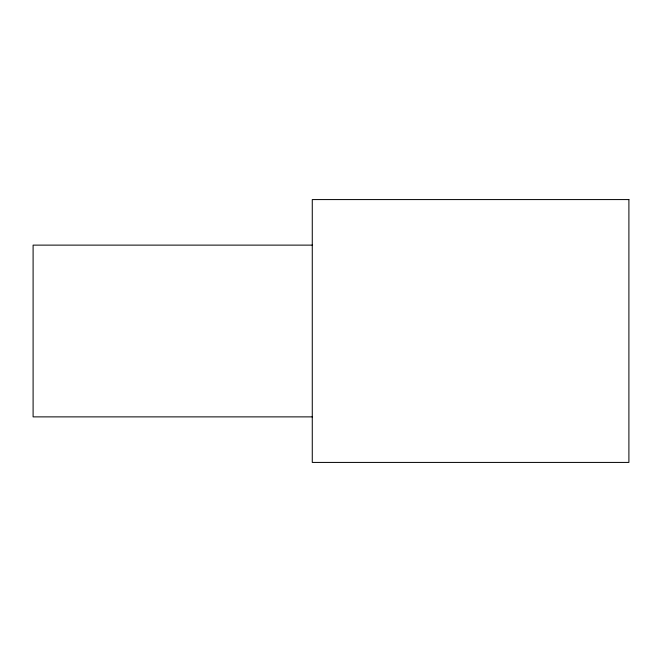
<?xml version="1.0" encoding="UTF-8"?>
<svg xmlns="http://www.w3.org/2000/svg" width="662" height="662" viewBox="0 0 662 662"><rect width="100%" height="100%" fill="white"/><g stroke="black" fill="none" stroke-linecap="round" stroke-linejoin="round"><path stroke-width="0.99" d="M312.274 245.122L33.1 245.122L33.1 416.878L312.274 416.878M628.9 199.576L312.274 199.576L312.274 462.424L628.9 462.424L628.9 199.576"/></g></svg>
